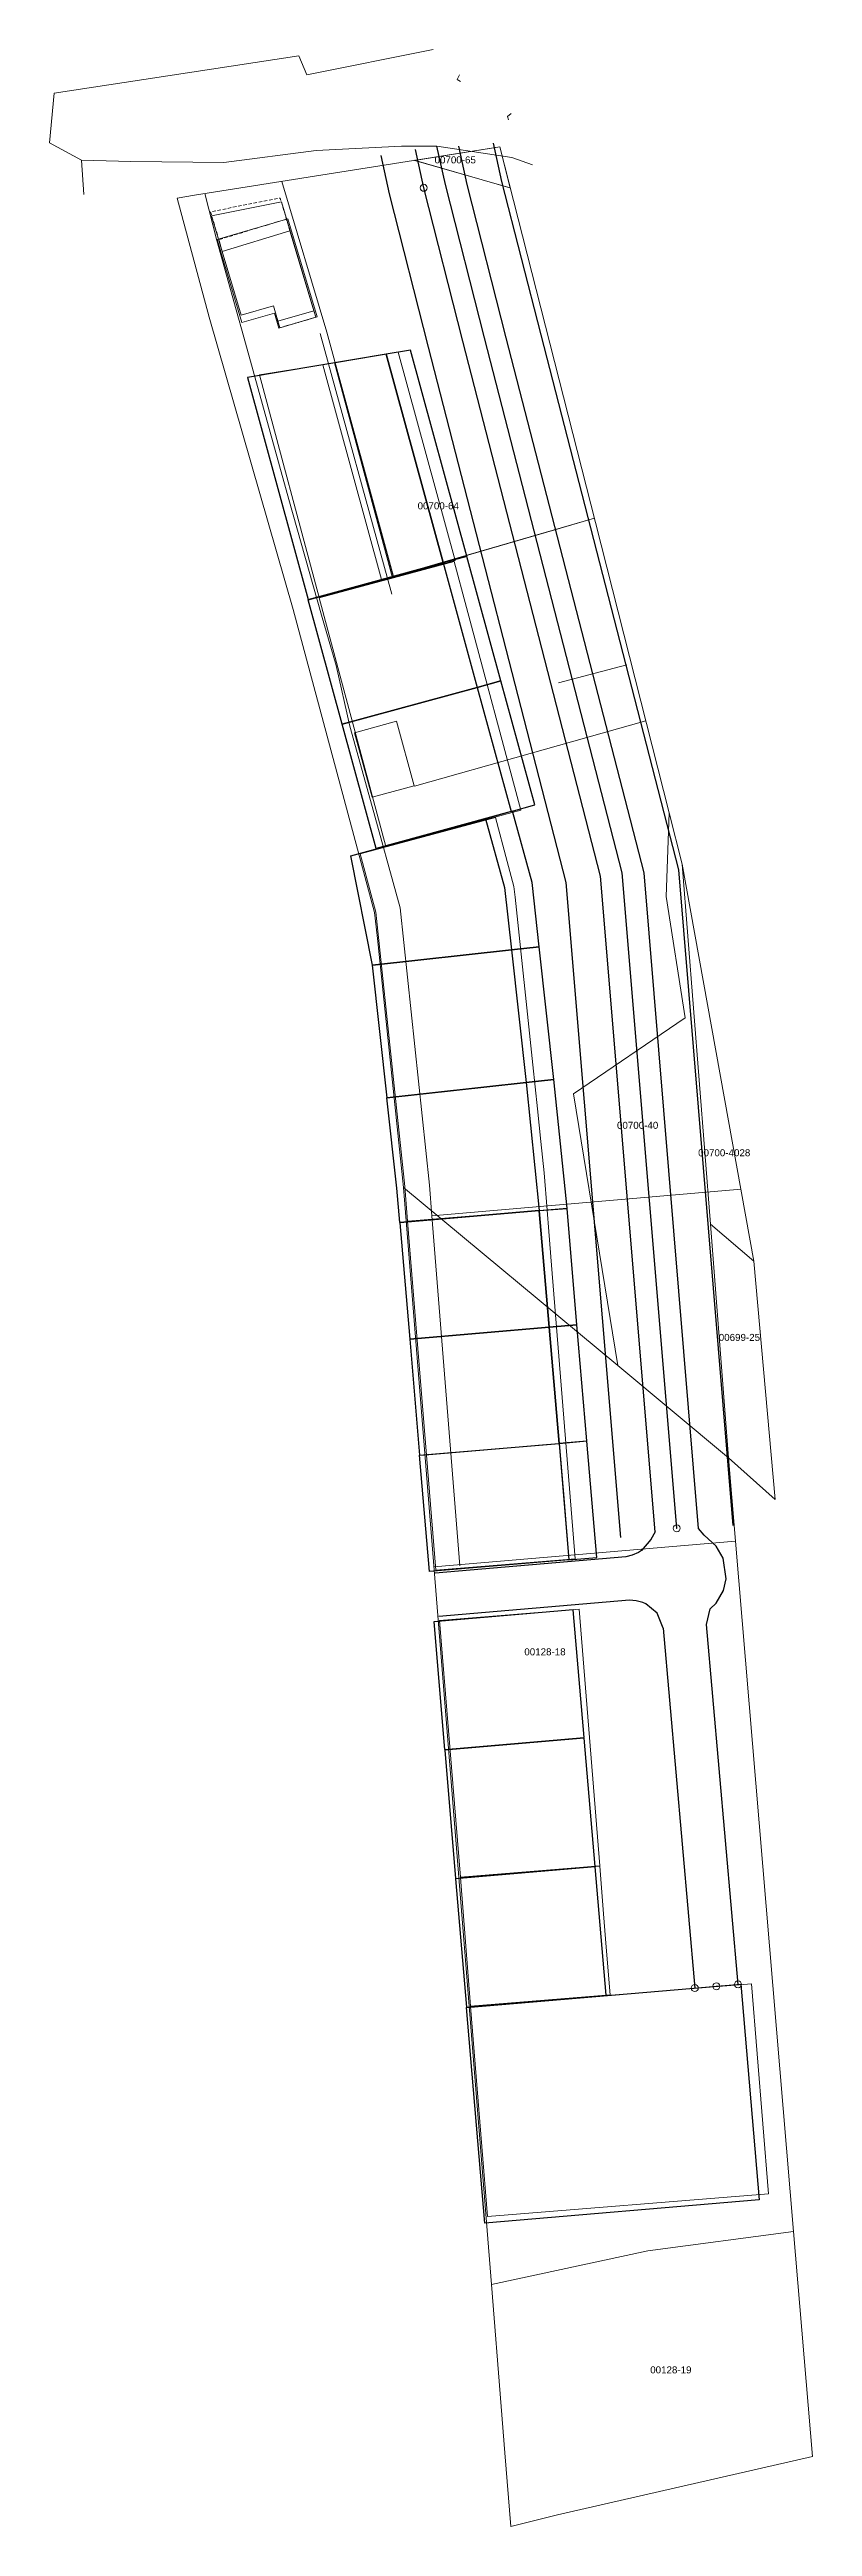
# Model space of a CAD drawing. Header units: metres. Extents: x 7516552 to 7517403, y 4692096 to 4693317.
# Drawn here: x 7516654 to 7516763, y 4692095.9 to 4692449.8 of the extents above; entities that cross this region are included whole.
import ezdxf

# ---------------------------------------------------------------- set-up
doc = ezdxf.new("R2010")
doc.units = ezdxf.units.M
doc.header["$PDMODE"] = 32
doc.header["$PDSIZE"] = 1
doc.linetypes.add('DASHED', pattern=[0.75, 0.5, -0.25])
doc.layers.get('0').update_dxf_attribs({"lineweight": 0})
for name, color, linetype, lineweight in [('asfalt', 251, 'Continuous', 0), ('kati 0', 1, 'Continuous', 0), ('kati 1', 5, 'Continuous', 0), ('Ndarjet', 1, 'Continuous', 0), ('New_2D Drafting - General_Pen_No__1', 7, 'Continuous', 13), ('nivelet model', 5, 'Continuous', 0), ('nr parcela', 7, 'Continuous', 0), ('objket', 30, 'Continuous', 0), ('parc-net-v2', 1, 'Continuous', 0), ('Parcela Baze', 7, 'Continuous', 0), ('streha', 233, 'Continuous', 0)]:
    doc.layers.add(name, color=color, linetype=linetype, lineweight=lineweight)
for name, color, linetype, lineweight, true_color in [('kati 1 terasat', 7, 'DASHED', 0, 0xab2197), ('kati 3', 7, 'Continuous', 0, 0x443f83), ('kati 3 terasa', 7, 'DASHED', 0, 0xae47a4), ('muri', 7, 'Continuous', 0, 0x74370b)]:
    doc.layers.add(name, color=color, linetype=linetype, lineweight=lineweight, true_color=true_color)
doc.layers.add('nivel projekti_Contours', color=7, linetype='Continuous')
doc.styles.get("Standard").update_dxf_attribs({"font": 'arial.ttf'})

msp = doc.modelspace()

# ---------------------------------------------------------------- linework, layer by layer
msp.add_point((7516707.47, 4692430.02, 625.6))
at = {"layer": 'asfalt'}
for points in [[(7516654.63, 4692443.53, 625.43), (7516667.44, 4692445.51, 625.7), (7516689.6, 4692448.86, 626.02), (7516690.77, 4692446.16, 626.11), (7516708.82, 4692449.78, 626.5)], [(7516654.63, 4692443.53, 625.43), (7516653.96, 4692436.43, 625.49), (7516658.56, 4692433.96, 625.5)], [(7516712.57, 4692446.16, 626.45), (7516712.23, 4692445.48, 626.46), (7516712.74, 4692445.21, 626.44)], [(7516719.96, 4692440.62, 626.53), (7516719.43, 4692440.2, 626.51), (7516719.6, 4692439.75, 626.51)], [(7516723.03, 4692433.3, 626.45), (7516720.06, 4692434.34, 626.39), (7516709.36, 4692435.97, 626.19), (7516704.31, 4692435.98, 626.15), (7516692.07, 4692435.36, 625.89), (7516678.89, 4692433.66, 625.69), (7516665.61, 4692433.76, 625.62), (7516658.56, 4692433.96, 625.5), (7516658.89, 4692429.08, 625.49)]]:
    msp.add_polyline3d(points, dxfattribs=at)
at = {"layer": 'kati 0', "color": 7, "flags": 128}
msp.add_lwpolyline([(7516685.97, 4692413.18), (7516681.37, 4692411.81), (7516677.14, 4692426.04), (7516687.11, 4692428.01), (7516692.05, 4692411.52), (7516686.91, 4692410.04), (7516685.97, 4692413.18)], dxfattribs=at)
at = {"layer": 'kati 1', "flags": 128}
msp.add_lwpolyline([(7516685.97, 4692413.18), (7516686.91, 4692410.04), (7516692.05, 4692411.52), (7516688.34, 4692423.89), (7516678.66, 4692420.94), (7516681.37, 4692411.81)], close=True, dxfattribs=at)
at = {"layer": 'kati 1 terasat', "flags": 128}
msp.add_lwpolyline([(7516688.34, 4692423.89), (7516686.94, 4692428.56), (7516676.97, 4692426.6), (7516678.66, 4692420.94)], dxfattribs=at)
at = {"layer": 'kati 3', "flags": 128}
msp.add_lwpolyline([(7516691.77, 4692412.47), (7516688.34, 4692423.89), (7516678.66, 4692420.94), (7516681.37, 4692411.81), (7516685.97, 4692413.18), (7516686.63, 4692410.99), (7516691.77, 4692412.47)], dxfattribs=at)
at = {"layer": 'kati 3 terasa', "flags": 128}
for points in [[(7516688.34, 4692423.89), (7516687.84, 4692425.56), (7516678.16, 4692422.6), (7516678.66, 4692420.94)], [(7516686.91, 4692410.04), (7516692.05, 4692411.52)], [(7516692.05, 4692411.52), (7516691.77, 4692412.47)], [(7516686.63, 4692410.99), (7516686.91, 4692410.04)]]:
    msp.add_lwpolyline(points, dxfattribs=at)
at = {"layer": 'muri', "flags": 128}
for points, elevation in [([(7516688.16, 4692385.49), (7516681.75, 4692408.7)], 626.01), ([(7516702.89, 4692371.95), (7516692.67, 4692409.22)], 626.03), ([(7516688.16, 4692385.49), (7516692.84, 4692368.98), (7516694.95, 4692361.8), (7516696.92, 4692353.1)], 626.01), ([(7516731.86, 4692382.84), (7516726.21, 4692381.17), (7516702.27, 4692374.22)], 626.45), ([(7516736.5, 4692361.88), (7516726.72, 4692359.29)], 626.5), ([(7516706.16, 4692344.52), (7516739.24, 4692353.85)], 625.66)]:
    msp.add_lwpolyline(points, dxfattribs=dict(at, elevation=elevation))
at = {"layer": 'Ndarjet', "flags": 128}
for points in [[(7516687.17, 4692430.94), (7516693.61, 4692409.4), (7516703.14, 4692374.47)], [(7516699.87, 4692342.48), (7516704.1, 4692327.18), (7516708.27, 4692287.52), (7516708.61, 4692283.15), (7516712.61, 4692233.17)], [(7516708.61, 4692283.15), (7516752.87, 4692286.96)], [(7516708.93, 4692233), (7516752.06, 4692236.7)]]:
    msp.add_lwpolyline(points, dxfattribs=at)
at = {"layer": 'Ndarjet', "elevation": 626.2, "flags": 128}
msp.add_lwpolyline([(7516703.14, 4692374.47), (7516731.86, 4692382.84)], dxfattribs=at)
at = {"layer": 'New_2D Drafting - General_Pen_No__1', "color": 7, "linetype": 'Continuous', "lineweight": 13, "flags": 128}
for points in [[(7516694.73, 4692405.02), (7516683.97, 4692403.29), (7516692.5, 4692371.51), (7516702.98, 4692374.32)], [(7516703.83, 4692406.52), (7516694.8, 4692405.03), (7516703.16, 4692374.37), (7516711.95, 4692376.76)], [(7516711.83, 4692376.65), (7516692.51, 4692371.46), (7516702.06, 4692335.92), (7516721.37, 4692341.11), (7516713.59, 4692370.08)], [(7516720.53, 4692328.7), (7516720.37, 4692330.2), (7516719.4, 4692333.8), (7516717.72, 4692340.07), (7516698.4, 4692334.89), (7516700.64, 4692326.54), (7516703.16, 4692302.63), (7516704.78, 4692287.33), (7516705.17, 4692282.4), (7516705.19, 4692282.4), (7516725.1, 4692284.01), (7516725.1, 4692283.99), (7516725.1, 4692283.99), (7516724.68, 4692289.29), (7516724.21, 4692293.79), (7516723.71, 4692298.46), (7516723.05, 4692304.73)], [(7516725.74, 4692276.12), (7516725.35, 4692280.9), (7516725.1, 4692283.99), (7516705.19, 4692282.4), (7516705.17, 4692282.4), (7516709.2, 4692232.56), (7516729.1, 4692234.17)], [(7516729.68, 4692226.95), (7516709.74, 4692225.33), (7516712.71, 4692188.7), (7516732.64, 4692190.31)], [(7516733.16, 4692183.46), (7516732.65, 4692190.26), (7516712.71, 4692188.65), (7516714.15, 4692170.26), (7516734.13, 4692171.87), (7516733.54, 4692178.67)], [(7516754.32, 4692173.46), (7516714.15, 4692170.21), (7516716.58, 4692140.18), (7516756.75, 4692143.43)]]:
    msp.add_lwpolyline(points, close=True, dxfattribs=at)
at = {"layer": 'nivel projekti_Contours'}
for points in [[(7516743.64, 4692238.52, 623.6), (7516735.85, 4692332.15, 623.6), (7516716.15, 4692408.61, 623.6), (7516710.56, 4692430.51, 623.6), (7516709.36, 4692435.97, 623.6)], [(7516746.75, 4692238.51, 623.6), (7516738.96, 4692332.14, 623.6), (7516719.26, 4692408.6, 623.6), (7516713.67, 4692430.5, 623.6), (7516712.48, 4692435.96, 623.6)], [(7516751.73, 4692238.94, 623.52), (7516743.94, 4692332.57, 623.52), (7516724.24, 4692409.03, 623.52), (7516718.65, 4692430.93, 623.52), (7516717.46, 4692436.39, 623.52)], [(7516735.64, 4692237.18, 623.68), (7516727.85, 4692330.8, 623.68), (7516708.15, 4692407.27, 623.68), (7516702.56, 4692429.17, 623.68), (7516701.36, 4692434.63, 623.68)], [(7516740.55, 4692238.03, 623.6), (7516732.76, 4692331.66, 623.6), (7516713.06, 4692408.12, 623.6), (7516707.47, 4692430.02, 623.6), (7516706.28, 4692435.49, 623.6)], [(7516702.1, 4692406.26, 625.75), (7516682.25, 4692402.94, 625.75), (7516690.95, 4692371.2, 625.75), (7516710.24, 4692376.49, 625.75), (7516702.1, 4692406.26, 625.75)], [(7516705.57, 4692406.84, 625.75), (7516702.1, 4692406.26, 625.75), (7516710.24, 4692376.49, 625.75), (7516713.62, 4692377.38, 625.75), (7516713.61, 4692377.41, 625.75), (7516705.57, 4692406.84, 625.75)], [(7516695.82, 4692353.41, 625.55), (7516690.96, 4692371.16, 625.55), (7516710.25, 4692376.44, 625.55), (7516715.12, 4692358.65, 625.55), (7516695.82, 4692353.41, 625.55)], [(7516713.63, 4692377.36, 625.55), (7516710.25, 4692376.44, 625.55), (7516715.12, 4692358.65, 625.55), (7516718.5, 4692359.57, 625.55), (7516718.5, 4692359.58, 625.55), (7516713.63, 4692377.36, 625.55)], [(7516715.12, 4692358.65, 625.35), (7516719.97, 4692340.94, 625.35), (7516700.69, 4692335.64, 625.35), (7516695.82, 4692353.41, 625.35), (7516715.12, 4692358.65, 625.35)], [(7516718.5, 4692359.57, 625.35), (7516715.12, 4692358.65, 625.35), (7516719.97, 4692340.94, 625.35), (7516723.35, 4692341.87, 625.35), (7516718.5, 4692359.57, 625.35)], [(7516722.96, 4692330.79, 625.15), (7516720.17, 4692340.96, 625.15), (7516716.32, 4692339.89, 625.15), (7516719.02, 4692330.04, 625.15), (7516720, 4692321.15, 625.15), (7516723.98, 4692321.59, 625.15), (7516722.96, 4692330.79, 625.15)], [(7516716.32, 4692339.89, 625.15), (7516719.02, 4692330.04, 625.15), (7516720, 4692321.15, 625.15), (7516700.12, 4692318.95, 625.15), (7516697.03, 4692334.61, 625.15), (7516716.32, 4692339.89, 625.15)], [(7516720, 4692321.15, 624.95), (7516722.1, 4692302.19, 624.95), (7516702.22, 4692300.03, 624.95), (7516700.12, 4692318.95, 624.95), (7516720, 4692321.15, 624.95)], [(7516723.98, 4692321.59, 624.95), (7516720, 4692321.15, 624.95), (7516722.1, 4692302.19, 624.95), (7516726.07, 4692302.63, 624.95), (7516723.98, 4692321.59, 624.95)], [(7516722.1, 4692302.19, 624.75), (7516723.98, 4692283.92, 624.75), (7516704.05, 4692282.21, 624.75), (7516703.64, 4692287.09, 624.75), (7516702.21, 4692300.02, 624.75), (7516722.1, 4692302.19, 624.75)], [(7516726.08, 4692302.62, 624.75), (7516726.07, 4692302.63, 624.75), (7516722.1, 4692302.19, 624.75), (7516723.98, 4692283.92, 624.75), (7516727.97, 4692284.21, 624.75), (7516727.97, 4692284.24, 624.75), (7516726.08, 4692302.62, 624.75)], [(7516723.99, 4692283.87, 624.55), (7516704.06, 4692282.16, 624.55), (7516705.47, 4692265.56, 624.55), (7516725.4, 4692267.25, 624.55), (7516723.99, 4692283.87, 624.55)], [(7516727.97, 4692284.2, 624.55), (7516723.99, 4692283.87, 624.55), (7516723.99, 4692283.87, 624.55), (7516725.4, 4692267.25, 624.55), (7516729.38, 4692267.59, 624.55), (7516727.97, 4692284.2, 624.55)], [(7516725.4, 4692267.25, 624.35), (7516705.47, 4692265.56, 624.35), (7516706.88, 4692248.96, 624.35), (7516707.63, 4692249.02, 624.35), (7516725.04, 4692250.5, 624.35), (7516726.81, 4692250.65, 624.35), (7516725.4, 4692267.25, 624.35)], [(7516729.38, 4692267.59, 624.35), (7516725.4, 4692267.25, 624.35), (7516726.81, 4692250.65, 624.35), (7516730.8, 4692250.99, 624.35), (7516729.38, 4692267.59, 624.35)], [(7516726.81, 4692250.64, 624.15), (7516728.23, 4692234.03, 624.15), (7516708.3, 4692232.34, 624.15), (7516706.88, 4692248.95, 624.15), (7516726.81, 4692250.64, 624.15)], [(7516730.8, 4692250.97, 624.15), (7516726.81, 4692250.64, 624.15), (7516727.53, 4692242.24, 624.15), (7516727.74, 4692239.8, 624.15), (7516728.23, 4692234.03, 624.15), (7516732.21, 4692234.37, 624.15), (7516730.8, 4692250.97, 624.15)], [(7516740.55, 4692238.03, 623.6), (7516739.92, 4692236.92, 623.6), (7516738.59, 4692235.34, 623.6), (7516738.18, 4692235.06, 623.6), (7516737.27, 4692234.67, 623.6), (7516736.36, 4692234.43, 623.6), (7516709.08, 4692232.09, 623.6)], [(7516747.88, 4692224.77, 623.47), (7516748.4, 4692227.03, 623.47), (7516749.29, 4692227.83, 623.47), (7516750.34, 4692229.61, 623.47), (7516750.71, 4692231.32, 623.47), (7516750.3, 4692234.25, 623.47), (7516749.3, 4692235.95, 623.47), (7516747.55, 4692237.52, 623.47), (7516746.75, 4692238.51, 623.47)], [(7516741.71, 4692224.26, 623.47), (7516740.82, 4692226.4, 623.47), (7516739.24, 4692227.72, 623.47), (7516738.79, 4692227.93, 623.47), (7516737.83, 4692228.16, 623.47), (7516736.89, 4692228.25, 623.47), (7516709.61, 4692225.91, 623.47)], [(7516728.84, 4692226.85, 623.62), (7516708.91, 4692225.15, 623.62), (7516710.46, 4692206.94, 623.62), (7516730.39, 4692208.64, 623.62), (7516728.84, 4692226.85, 623.62)], [(7516741.71, 4692224.26, 623.47), (7516746.22, 4692172.83, 623.47), (7516749.31, 4692173.09, 623.47), (7516752.4, 4692173.36, 623.47), (7516747.88, 4692224.77, 623.47)], [(7516730.4, 4692208.52, 623.41), (7516710.47, 4692206.82, 623.41), (7516712.03, 4692188.49, 623.41), (7516731.96, 4692190.18, 623.41), (7516730.4, 4692208.52, 623.41)], [(7516731.96, 4692190.16, 623.22), (7516712.03, 4692188.46, 623.22), (7516713.6, 4692170.1, 623.22), (7516733.53, 4692171.8, 623.22), (7516731.96, 4692190.16, 623.22)], [(7516752.8, 4692173.39, 623.01), (7516755.42, 4692142.6, 623.01), (7516716.22, 4692139.26, 623.01), (7516713.6, 4692170.05, 623.01), (7516752.8, 4692173.39, 623.01)]]:
    msp.add_polyline3d(points, dxfattribs=at)
at = {"layer": 'nivelet model', "flags": 128}
for points, elevation in [([(7516702.1, 4692406.26), (7516682.25, 4692402.94), (7516690.95, 4692371.2), (7516710.24, 4692376.49)], 625.75), ([(7516695.82, 4692353.41), (7516690.96, 4692371.16), (7516710.25, 4692376.44), (7516715.12, 4692358.65)], 625.55), ([(7516715.12, 4692358.65), (7516719.97, 4692340.94), (7516700.69, 4692335.64), (7516695.82, 4692353.41)], 625.35), ([(7516716.32, 4692339.89), (7516719.02, 4692330.04), (7516720, 4692321.15), (7516700.12, 4692318.95), (7516697.03, 4692334.61)], 625.15), ([(7516720, 4692321.15), (7516722.1, 4692302.19), (7516702.22, 4692300.03), (7516700.12, 4692318.95)], 624.95), ([(7516722.1, 4692302.19), (7516723.98, 4692283.92), (7516704.05, 4692282.21), (7516703.64, 4692287.09), (7516702.21, 4692300.02)], 624.75), ([(7516723.99, 4692283.87), (7516704.06, 4692282.16), (7516705.47, 4692265.56), (7516725.4, 4692267.25)], 624.55), ([(7516725.4, 4692267.25), (7516705.47, 4692265.56), (7516706.88, 4692248.96), (7516707.63, 4692249.02), (7516725.04, 4692250.5), (7516726.81, 4692250.65)], 624.35), ([(7516726.81, 4692250.64), (7516728.23, 4692234.03), (7516708.3, 4692232.34), (7516706.88, 4692248.95), (7516726.81, 4692250.64)], 624.15), ([(7516728.84, 4692226.85), (7516708.91, 4692225.15), (7516710.46, 4692206.94), (7516730.39, 4692208.64)], 623.62), ([(7516730.4, 4692208.52), (7516710.47, 4692206.82), (7516712.03, 4692188.49), (7516731.96, 4692190.18)], 623.41), ([(7516731.96, 4692190.16), (7516712.03, 4692188.46), (7516713.6, 4692170.1), (7516733.53, 4692171.8)], 623.22), ([(7516752.8, 4692173.39), (7516755.42, 4692142.6), (7516716.22, 4692139.26), (7516713.6, 4692170.05)], 623.01)]:
    msp.add_lwpolyline(points, close=True, dxfattribs=dict(at, elevation=elevation))
at = {"layer": 'nivelet model', "elevation": 625.75, "flags": 128}
msp.add_lwpolyline([(7516693.03, 4692404.74), (7516701.43, 4692374.08)], dxfattribs=at)
at = {"layer": 'nivelet model'}
for points in [[(7516743.64, 4692238.52, 623.6), (7516735.85, 4692332.15, 624.8), (7516716.15, 4692408.61, 625.75), (7516710.56, 4692430.51, 626.1), (7516709.36, 4692435.97, 626.19)], [(7516746.75, 4692238.51, 623.6), (7516738.96, 4692332.14, 624.8), (7516719.26, 4692408.6, 625.75), (7516713.67, 4692430.5, 626.1), (7516712.48, 4692435.96, 626.19)], [(7516740.55, 4692238.03, 623.6), (7516732.76, 4692331.66, 624.8), (7516713.06, 4692408.12, 625.75), (7516707.47, 4692430.02, 625.21), (7516706.28, 4692435.49, 626.19)], [(7516740.55, 4692238.03, 623.6), (7516739.92, 4692236.92, 623.59), (7516738.59, 4692235.34, 623.44), (7516738.18, 4692235.06, 623.57), (7516737.27, 4692234.67, 623.56), (7516736.36, 4692234.43, 623.55), (7516709.08, 4692232.09, 623.41)], [(7516747.88, 4692224.77, 623.47), (7516748.4, 4692227.03, 623.5), (7516749.29, 4692227.83, 623.35), (7516750.34, 4692229.61, 623.48), (7516750.71, 4692231.32, 623.47), (7516750.3, 4692234.25, 623.55), (7516749.3, 4692235.95, 623.59), (7516747.55, 4692237.52, 623.6), (7516746.75, 4692238.51, 623.6)], [(7516741.71, 4692224.26, 623.47), (7516740.82, 4692226.4, 623.5), (7516739.24, 4692227.72, 623.35), (7516738.79, 4692227.93, 623.48), (7516737.83, 4692228.16, 623.47), (7516736.89, 4692228.25, 623.55), (7516709.61, 4692225.91, 623.41)], [(7516741.71, 4692224.26, 623.47), (7516740.82, 4692226.4, 623.5), (7516739.24, 4692227.72, 623.35), (7516738.79, 4692227.93, 623.48), (7516737.83, 4692228.16, 623.47), (7516736.89, 4692228.25, 623.55), (7516709.61, 4692225.91, 623.41)], [(7516741.71, 4692224.26, 623.47), (7516740.82, 4692226.4, 623.5), (7516739.24, 4692227.72, 623.35), (7516738.79, 4692227.93, 623.48), (7516737.83, 4692228.16, 623.47), (7516736.89, 4692228.25, 623.55)], [(7516741.71, 4692224.26, 623.47), (7516746.22, 4692172.83, 622.81), (7516749.31, 4692173.09, 622.82), (7516752.4, 4692173.36, 622.82), (7516747.88, 4692224.77, 623.47)]]:
    msp.add_polyline3d(points, dxfattribs=at)
for p in [(7516743.64, 4692238.52, 623.6), (7516746.22, 4692172.83, 622.81), (7516749.31, 4692173.09, 622.82), (7516752.4, 4692173.36, 622.82)]:
    msp.add_point(p, dxfattribs=at)
at = {"layer": 'objket', "flags": 128}
for points, elevation in [([(7516703.59, 4692353.82), (7516697.58, 4692352.16)], 628.48), ([(7516700.1, 4692342.95), (7516697.58, 4692352.16)], 625.5), ([(7516706.11, 4692344.61), (7516703.59, 4692353.82)], 628.48), ([(7516706.11, 4692344.61), (7516700.1, 4692342.95)], 628.48)]:
    msp.add_lwpolyline(points, dxfattribs=dict(at, elevation=elevation))
at = {"layer": 'parc-net-v2', "flags": 128}
for points in [[(7516706.08, 4692433.96), (7516719.78, 4692430.04)], [(7516676.16, 4692429.2), (7516677.91, 4692422.5), (7516680.66, 4692412.58), (7516681.75, 4692408.7), (7516688.16, 4692385.49), (7516692.84, 4692368.98), (7516694.95, 4692361.8), (7516696.92, 4692353.1), (7516699.87, 4692342.48), (7516704.1, 4692327.18), (7516708.27, 4692287.52), (7516708.61, 4692283.15), (7516712.61, 4692233.17)]]:
    msp.add_lwpolyline(points, dxfattribs=at)
at = {"layer": 'Parcela Baze', "flags": 128}
for points in [[(7516718.33, 4692435.86), (7516674.68, 4692428.97), (7516672.2, 4692428.54), (7516676.8, 4692411.54), (7516688.82, 4692369.8), (7516700.45, 4692326.5), (7516700.84, 4692322.8), (7516704.59, 4692287.19), (7516735.21, 4692261.76), (7516728.88, 4692300.6), (7516744.84, 4692311.44), (7516742.12, 4692328.76), (7516742.58, 4692340.74), (7516732.02, 4692382.21)], [(7516718.33, 4692435.86), (7516706.15, 4692433.93), (7516719.82, 4692430.03)], [(7516748.45, 4692281.99), (7516744.44, 4692333.42), (7516742.58, 4692340.74), (7516742.12, 4692328.76), (7516744.84, 4692311.44), (7516728.88, 4692300.6), (7516735.21, 4692261.76), (7516751.06, 4692248.59)], [(7516748.45, 4692281.99), (7516744.44, 4692333.42), (7516742.58, 4692340.74), (7516742.12, 4692328.76), (7516744.84, 4692311.44), (7516728.88, 4692300.6), (7516735.21, 4692261.76), (7516751.06, 4692248.59)], [(7516751.06, 4692248.59), (7516735.21, 4692261.76), (7516704.59, 4692287.19), (7516717.14, 4692130.48), (7516739.53, 4692135.32), (7516760.35, 4692138.04)], [(7516751.06, 4692248.59), (7516735.21, 4692261.76), (7516704.59, 4692287.19), (7516717.14, 4692130.48), (7516739.53, 4692135.32), (7516760.35, 4692138.04)], [(7516754.67, 4692276.66), (7516748.45, 4692281.99), (7516751.06, 4692248.59), (7516757.7, 4692242.65)], [(7516754.67, 4692276.66), (7516748.45, 4692281.99), (7516751.06, 4692248.59), (7516757.7, 4692242.65)], [(7516760.35, 4692138.04), (7516739.53, 4692135.32), (7516717.14, 4692130.48), (7516718.54, 4692113.07), (7516719.07, 4692106.46), (7516719.91, 4692095.92), (7516726.6, 4692097.58), (7516763.05, 4692105.91)]]:
    msp.add_lwpolyline(points, close=True, dxfattribs=at)
msp.add_lwpolyline([(7516744.44, 4692333.42), (7516754.67, 4692276.66), (7516748.45, 4692281.99), (7516744.44, 4692333.42)], dxfattribs=at)
msp.add_lwpolyline([(7516744.44, 4692333.42), (7516754.67, 4692276.66), (7516748.45, 4692281.99), (7516744.44, 4692333.42)], dxfattribs=at)
at = {"layer": 'streha', "flags": 128}
msp.add_lwpolyline([(7516692.21, 4692411.59), (7516686.75, 4692409.96), (7516686.14, 4692412.09), (7516681.47, 4692410.77), (7516677.95, 4692422.63), (7516688.02, 4692425.61)], close=True, dxfattribs=at)

# ---------------------------------------------------------------- texts
at = {"layer": 'nr parcela'}
for s, p in [('00700-65', (7516709.02, 4692433.51)), ('00700-64', (7516706.59, 4692384.09)), ('00700-40', (7516735.1, 4692295.59)), ('00700-4028', (7516746.7, 4692291.67)), ('00699-25', (7516749.65, 4692265.29)), ('00128-18', (7516721.85, 4692220.37)), ('00128-19', (7516739.85, 4692117.79))]:
    msp.add_text(s, height=1, dxfattribs=at).set_placement(p)

doc.saveas('drawing.dxf')
